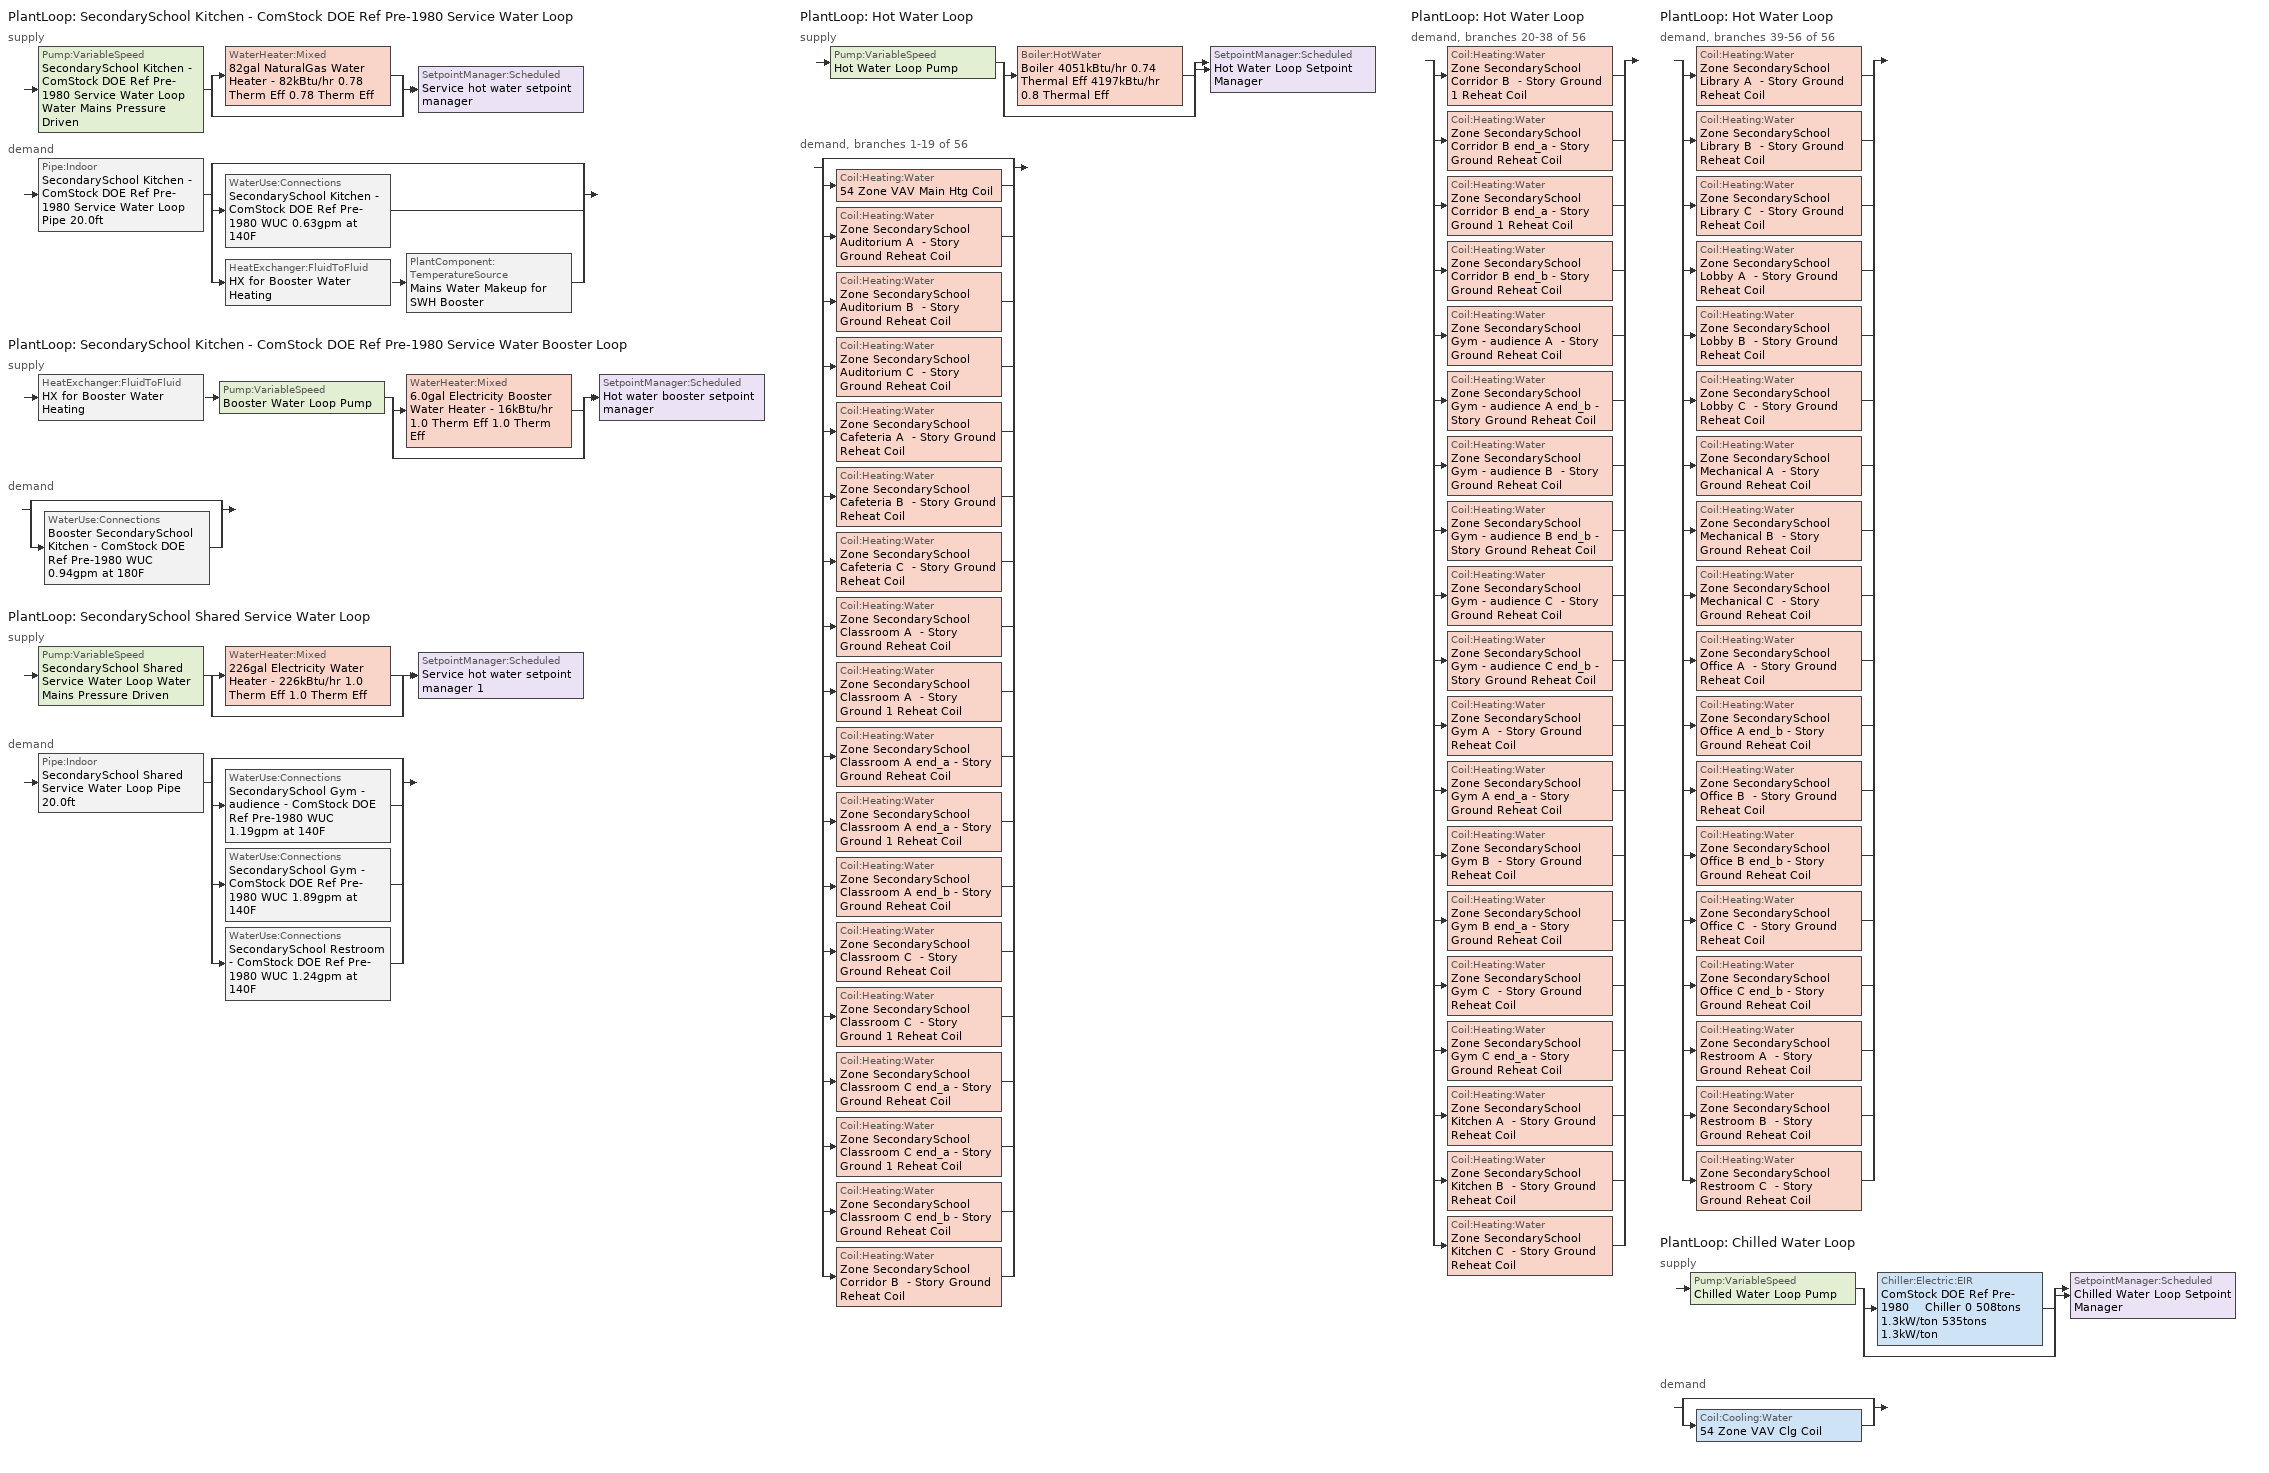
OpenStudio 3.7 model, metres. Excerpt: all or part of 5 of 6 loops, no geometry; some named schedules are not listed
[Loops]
PlantLoop 'SecondarySchool Kitchen - ComStock DOE Ref Pre-1980 Service Water Loop'
 supply: Pump:VariableSpeed 'SecondarySchool Kitchen - ComStock DOE Ref Pre-1980 Service Water Loop Water Mains Pressure Driven' > split
  | WaterHeater:Mixed '82gal NaturalGas Water Heater - 82kBtu/hr 0.78 Therm Eff 0.78 Therm Eff'
  | bypass
  join > SetpointManager:Scheduled 'Service hot water setpoint manager'
 demand: Pipe:Indoor 'SecondarySchool Kitchen - ComStock DOE Ref Pre-1980 Service Water Loop Pipe 20.0ft' > split
  | bypass
  | WaterUse:Connections 'SecondarySchool Kitchen - ComStock DOE Ref Pre-1980 WUC 0.63gpm at 140F'
  | HeatExchanger:FluidToFluid 'HX for Booster Water Heating' > PlantComponent:TemperatureSource 'Mains Water Makeup for SWH Booster'
PlantLoop 'SecondarySchool Kitchen - ComStock DOE Ref Pre-1980 Service Water Booster Loop'
 supply: HeatExchanger:FluidToFluid 'HX for Booster Water Heating' > Pump:VariableSpeed 'Booster Water Loop Pump' > split
  | WaterHeater:Mixed '6.0gal Electricity Booster Water Heater - 16kBtu/hr 1.0 Therm Eff 1.0 Therm Eff'
  | bypass
  join > SetpointManager:Scheduled 'Hot water booster setpoint manager'
 demand: split
  | bypass
  | WaterUse:Connections 'Booster SecondarySchool Kitchen - ComStock DOE Ref Pre-1980 WUC 0.94gpm at 180F'
PlantLoop 'SecondarySchool Shared Service Water Loop'
 supply: Pump:VariableSpeed 'SecondarySchool Shared Service Water Loop Water Mains Pressure Driven' > split
  | WaterHeater:Mixed '226gal Electricity Water Heater - 226kBtu/hr 1.0 Therm Eff 1.0 Therm Eff'
  | bypass
  join > SetpointManager:Scheduled 'Service hot water setpoint manager 1'
 demand: Pipe:Indoor 'SecondarySchool Shared Service Water Loop Pipe 20.0ft' > split
  | bypass
  | WaterUse:Connections 'SecondarySchool Gym - audience - ComStock DOE Ref Pre-1980 WUC 1.19gpm at 140F'
  | WaterUse:Connections 'SecondarySchool Gym - ComStock DOE Ref Pre-1980 WUC 1.89gpm at 140F'
  | WaterUse:Connections 'SecondarySchool Restroom - ComStock DOE Ref Pre-1980 WUC 1.24gpm at 140F'
PlantLoop 'Hot Water Loop'
 supply: Pump:VariableSpeed 'Hot Water Loop Pump' > split
  | Boiler:HotWater 'Boiler 4051kBtu/hr 0.74 Thermal Eff 4197kBtu/hr 0.8 Thermal Eff'
  | bypass
  join > SetpointManager:Scheduled 'Hot Water Loop Setpoint Manager'
 demand, branches 1-19 of 56: split
  | bypass
  | Coil:Heating:Water '54 Zone VAV Main Htg Coil'
  | Coil:Heating:Water 'Zone SecondarySchool Auditorium A  - Story Ground Reheat Coil'
  | Coil:Heating:Water 'Zone SecondarySchool Auditorium B  - Story Ground Reheat Coil'
  | Coil:Heating:Water 'Zone SecondarySchool Auditorium C  - Story Ground Reheat Coil'
  | Coil:Heating:Water 'Zone SecondarySchool Cafeteria A  - Story Ground Reheat Coil'
  | Coil:Heating:Water 'Zone SecondarySchool Cafeteria B  - Story Ground Reheat Coil'
  | Coil:Heating:Water 'Zone SecondarySchool Cafeteria C  - Story Ground Reheat Coil'
  | Coil:Heating:Water 'Zone SecondarySchool Classroom A  - Story Ground Reheat Coil'
  | Coil:Heating:Water 'Zone SecondarySchool Classroom A  - Story Ground 1 Reheat Coil'
  | Coil:Heating:Water 'Zone SecondarySchool Classroom A end_a - Story Ground Reheat Coil'
  | Coil:Heating:Water 'Zone SecondarySchool Classroom A end_a - Story Ground 1 Reheat Coil'
  | Coil:Heating:Water 'Zone SecondarySchool Classroom A end_b - Story Ground Reheat Coil'
  | Coil:Heating:Water 'Zone SecondarySchool Classroom C  - Story Ground Reheat Coil'
  | Coil:Heating:Water 'Zone SecondarySchool Classroom C  - Story Ground 1 Reheat Coil'
  | Coil:Heating:Water 'Zone SecondarySchool Classroom C end_a - Story Ground Reheat Coil'
  | Coil:Heating:Water 'Zone SecondarySchool Classroom C end_a - Story Ground 1 Reheat Coil'
  | Coil:Heating:Water 'Zone SecondarySchool Classroom C end_b - Story Ground Reheat Coil'
  | Coil:Heating:Water 'Zone SecondarySchool Corridor B  - Story Ground Reheat Coil'
PlantLoop 'Hot Water Loop'
 demand, branches 20-38 of 56: split
  | Coil:Heating:Water 'Zone SecondarySchool Corridor B  - Story Ground 1 Reheat Coil'
  | Coil:Heating:Water 'Zone SecondarySchool Corridor B end_a - Story Ground Reheat Coil'
  | Coil:Heating:Water 'Zone SecondarySchool Corridor B end_a - Story Ground 1 Reheat Coil'
  | Coil:Heating:Water 'Zone SecondarySchool Corridor B end_b - Story Ground Reheat Coil'
  | Coil:Heating:Water 'Zone SecondarySchool Gym - audience A  - Story Ground Reheat Coil'
  | Coil:Heating:Water 'Zone SecondarySchool Gym - audience A end_b - Story Ground Reheat Coil'
  | Coil:Heating:Water 'Zone SecondarySchool Gym - audience B  - Story Ground Reheat Coil'
  | Coil:Heating:Water 'Zone SecondarySchool Gym - audience B end_b - Story Ground Reheat Coil'
  | Coil:Heating:Water 'Zone SecondarySchool Gym - audience C  - Story Ground Reheat Coil'
  | Coil:Heating:Water 'Zone SecondarySchool Gym - audience C end_b - Story Ground Reheat Coil'
  | Coil:Heating:Water 'Zone SecondarySchool Gym A  - Story Ground Reheat Coil'
  | Coil:Heating:Water 'Zone SecondarySchool Gym A end_a - Story Ground Reheat Coil'
  | Coil:Heating:Water 'Zone SecondarySchool Gym B  - Story Ground Reheat Coil'
  | Coil:Heating:Water 'Zone SecondarySchool Gym B end_a - Story Ground Reheat Coil'
  | Coil:Heating:Water 'Zone SecondarySchool Gym C  - Story Ground Reheat Coil'
  | Coil:Heating:Water 'Zone SecondarySchool Gym C end_a - Story Ground Reheat Coil'
  | Coil:Heating:Water 'Zone SecondarySchool Kitchen A  - Story Ground Reheat Coil'
  | Coil:Heating:Water 'Zone SecondarySchool Kitchen B  - Story Ground Reheat Coil'
  | Coil:Heating:Water 'Zone SecondarySchool Kitchen C  - Story Ground Reheat Coil'
PlantLoop 'Hot Water Loop'
 demand, branches 39-56 of 56: split
  | Coil:Heating:Water 'Zone SecondarySchool Library A  - Story Ground Reheat Coil'
  | Coil:Heating:Water 'Zone SecondarySchool Library B  - Story Ground Reheat Coil'
  | Coil:Heating:Water 'Zone SecondarySchool Library C  - Story Ground Reheat Coil'
  | Coil:Heating:Water 'Zone SecondarySchool Lobby A  - Story Ground Reheat Coil'
  | Coil:Heating:Water 'Zone SecondarySchool Lobby B  - Story Ground Reheat Coil'
  | Coil:Heating:Water 'Zone SecondarySchool Lobby C  - Story Ground Reheat Coil'
  | Coil:Heating:Water 'Zone SecondarySchool Mechanical A  - Story Ground Reheat Coil'
  | Coil:Heating:Water 'Zone SecondarySchool Mechanical B  - Story Ground Reheat Coil'
  | Coil:Heating:Water 'Zone SecondarySchool Mechanical C  - Story Ground Reheat Coil'
  | Coil:Heating:Water 'Zone SecondarySchool Office A  - Story Ground Reheat Coil'
  | Coil:Heating:Water 'Zone SecondarySchool Office A end_b - Story Ground Reheat Coil'
  | Coil:Heating:Water 'Zone SecondarySchool Office B  - Story Ground Reheat Coil'
  | Coil:Heating:Water 'Zone SecondarySchool Office B end_b - Story Ground Reheat Coil'
  | Coil:Heating:Water 'Zone SecondarySchool Office C  - Story Ground Reheat Coil'
  | Coil:Heating:Water 'Zone SecondarySchool Office C end_b - Story Ground Reheat Coil'
  | Coil:Heating:Water 'Zone SecondarySchool Restroom A  - Story Ground Reheat Coil'
  | Coil:Heating:Water 'Zone SecondarySchool Restroom B  - Story Ground Reheat Coil'
  | Coil:Heating:Water 'Zone SecondarySchool Restroom C  - Story Ground Reheat Coil'
PlantLoop 'Chilled Water Loop'
 supply: Pump:VariableSpeed 'Chilled Water Loop Pump' > split
  | Chiller:Electric:EIR 'ComStock DOE Ref Pre-1980    Chiller 0 508tons 1.3kW/ton 535tons 1.3kW/ton'
  | bypass
  join > SetpointManager:Scheduled 'Chilled Water Loop Setpoint Manager'
 demand: split
  | bypass
  | Coil:Cooling:Water '54 Zone VAV Clg Coil'
[Construction]
Uninsulated copper pipe 0.75in type L: Copper pipe 0.75in type L
Uninsulated copper pipe 0.75in type L 1: Copper pipe 0.75in type L 1
[Material] Roughness=Smooth; Thickness {m}=0.001143; Conductivity {W/m-K}=386; Density {kg/m3}=8906.27; Specific Heat {J/kg-K}=385.1856; Thermal Absorptance=0.9; Solar Absorptance=0.7; Visible Absorptance=0.7
Copper pipe 0.75in type L; Copper pipe 0.75in type L 1
[WaterUse:Connections] Drain Water Heat Exchanger Type=None; Drain Water Heat Exchanger Destination=Plant
Name | Water Use Equipment Name 1
SecondarySchool Gym - audience - ComStock DOE Ref Pre-1980 WUC 1.19gpm at 140F | SecondarySchool Gym - audience - ComStock DOE Ref Pre-1980 Service Water Use 1.19gpm at 140F
SecondarySchool Gym - ComStock DOE Ref Pre-1980 WUC 1.89gpm at 140F | SecondarySchool Gym - ComStock DOE Ref Pre-1980 Service Water Use 1.89gpm at 140F
Booster SecondarySchool Kitchen - ComStock DOE Ref Pre-1980 WUC 0.94gpm at 180F | Booster SecondarySchool Kitchen - ComStock DOE Ref Pre-1980 Service Water Use 0.94gpm at 180F
SecondarySchool Kitchen - ComStock DOE Ref Pre-1980 WUC 0.63gpm at 140F | SecondarySchool Kitchen - ComStock DOE Ref Pre-1980 Service Water Use 0.63gpm at 140F
SecondarySchool Restroom - ComStock DOE Ref Pre-1980 WUC 1.24gpm at 140F | SecondarySchool Restroom - ComStock DOE Ref Pre-1980 Service Water Use 1.24gpm at 140F
[WaterUse:Equipment:Definition] Sensible Fraction Schedule=Fraction Sensible - 0.2; Latent Fraction Schedule=Fraction Latent - 0.05
Name | Peak Flow Rate {m3/s} | Target Temperature Schedule
SecondarySchool Gym - audience - ComStock DOE Ref Pre-1980 Service Water Use Def 1.19gpm | 7.53451e-05 | Mixed Water At Faucet Temp - 140F
SecondarySchool Gym - ComStock DOE Ref Pre-1980 Service Water Use Def 1.89gpm | 0.000119346 | Mixed Water At Faucet Temp - 140F
Booster SecondarySchool Kitchen - ComStock DOE Ref Pre-1980 Service Water Use Def 0.94gpm | 5.9549e-05 | Mixed Water At Faucet Temp - 180F
SecondarySchool Kitchen - ComStock DOE Ref Pre-1980 Service Water Use Def 0.63gpm | 3.96993e-05 | Mixed Water At Faucet Temp - 140F
SecondarySchool Restroom - ComStock DOE Ref Pre-1980 Service Water Use Def 1.24gpm | 7.79611e-05 | Mixed Water At Faucet Temp - 140F
[WaterUse:Equipment] Flow Rate Fraction Schedule=SchoolSecondary BLDG_SWH_SCH
Name | Water Use Equipment Definition
SecondarySchool Gym - audience - ComStock DOE Ref Pre-1980 Service Water Use 1.19gpm at 140F | SecondarySchool Gym - audience - ComStock DOE Ref Pre-1980 Service Water Use Def 1.19gpm
SecondarySchool Gym - ComStock DOE Ref Pre-1980 Service Water Use 1.89gpm at 140F | SecondarySchool Gym - ComStock DOE Ref Pre-1980 Service Water Use Def 1.89gpm
Booster SecondarySchool Kitchen - ComStock DOE Ref Pre-1980 Service Water Use 0.94gpm at 180F | Booster SecondarySchool Kitchen - ComStock DOE Ref Pre-1980 Service Water Use Def 0.94gpm
SecondarySchool Kitchen - ComStock DOE Ref Pre-1980 Service Water Use 0.63gpm at 140F | SecondarySchool Kitchen - ComStock DOE Ref Pre-1980 Service Water Use Def 0.63gpm
SecondarySchool Restroom - ComStock DOE Ref Pre-1980 Service Water Use 1.24gpm at 140F | SecondarySchool Restroom - ComStock DOE Ref Pre-1980 Service Water Use Def 1.24gpm
[PlantLoop] Glycol Concentration=0; Load Distribution Scheme=Optimal
Name | Maximum Loop Temperature {C} | Minimum Loop Temperature {C} | Maximum Loop Flow Rate {m3/s} | Plant Loop Volume {m3} | Fluid Type
SecondarySchool Kitchen - ComStock DOE Ref Pre-1980 Service Water Loop | 60 | 10 | 0.000535941 | 0.0643129
SecondarySchool Kitchen - ComStock DOE Ref Pre-1980 Service Water Booster Loop |  |  | 5.9549e-05 | 0.00714588
SecondarySchool Shared Service Water Loop | 60 | 10 | 0.000272652 | 0.0327182
Hot Water Loop |  | 10 | 0.0296655 | 3.55986 | Water
Chilled Water Loop | 40 | 1 | 0.0784317 | 9.41181
[Sizing:Plant] Sizing Option=NonCoincident; Zone Timesteps in Averaging Window=1; Coincident Sizing Factor Mode=None
Name | Loop Type | Design Loop Exit Temperature {C} | Loop Design Temperature Difference {deltaC}
SecondarySchool Kitchen - ComStock DOE Ref Pre-1980 Service Water Loop; SecondarySchool Shared Service Water Loop | Heating | 60 | 5
SecondarySchool Kitchen - ComStock DOE Ref Pre-1980 Service Water Booster Loop | Heating | 82.2222 | 5
Hot Water Loop | Heating | 82.2222 | 11.1111
Chilled Water Loop | Cooling | 6.66667 | 5.61111
[SetpointManager:Scheduled] Control Variable=Temperature
Name | Schedule | Setpoint Node or NodeList
Service hot water setpoint manager | Service Water Loop Temp - 140F | SecondarySchool Kitchen - ComStock DOE Ref Pre-1980 Service Water Loop Supply Outlet Node
Hot water booster setpoint manager | Service Water Booster Temp - 180.00000000000006F | SecondarySchool Kitchen - ComStock DOE Ref Pre-1980 Service Water Booster Loop Supply Outlet Node
Service hot water setpoint manager 1 | Service Water Loop Temp - 140F | SecondarySchool Shared Service Water Loop Supply Outlet Node
Hot Water Loop Setpoint Manager | Hot Water Loop Temp - 180F | Hot Water Loop Supply Outlet Node
Chilled Water Loop Setpoint Manager | Chilled Water Loop Temp - 44F | Chilled Water Loop Supply Outlet Node
[Pump:VariableSpeed] Coefficient 1 of the Part Load Performance Curve=0; Pump Control Type=Intermittent; Skin Loss Radiative Fraction=0.5; Design Power Sizing Method=PowerPerFlowPerPressure; Design Electric Power per Unit Flow Rate {W/(m3/s)}=348701.1; Design Shaft Power per Unit Flow Rate per Unit Head {W-s/m3-Pa}=1.28205; Design Minimum Flow Rate Fraction=0
Name | Rated Flow Rate {m3/s} | Rated Pump Head {Pa} | Rated Power Consumption {W} | Motor Efficiency | Coefficient 2 of the Part Load Performance Curve | Coefficient 3 of the Part Load Performance Curve | Coefficient 4 of the Part Load Performance Curve | Minimum Flow Rate {m3/s} | Fraction of Motor Inefficiencies to Fluid Stream
SecondarySchool Kitchen - ComStock DOE Ref Pre-1980 Service Water Loop Water Mains Pressure Driven | 0.000535941 | 0.001 | 8.32853e-07 | 0.825 | 3.2485 | -4.7443 | 2.5294
Booster Water Loop Pump | 5.9549e-05 | 0 | 0 | 1 | 3.2485 | -4.7443 | 2.5294 | 0
SecondarySchool Shared Service Water Loop Water Mains Pressure Driven | 0.000272652 | 0.001 | 4.23701e-07 | 0.825 | 3.2485 | -4.7443 | 2.5294
Hot Water Loop Pump | 0.0296655 | 179344 | 7621.16 | 0.895 | 0.5726 | -0.301 | 0.7347
Chilled Water Loop Pump | 0.0784317 | 179344 | 19517 | 0.924 | 0.5726 | -0.301 | 0.7347 |  | 0
[WaterHeater:Mixed] Deadband Temperature Difference {deltaC}=2; Heater Control Type=Cycle; Off Cycle Parasitic Fuel Consumption Rate {W}=0; Off Cycle Parasitic Heat Fraction to Tank=0; On Cycle Parasitic Fuel Consumption Rate {W}=0; On Cycle Parasitic Heat Fraction to Tank=0; Ambient Temperature Indicator=Schedule; Use Side Effectiveness=1; Source Side Effectiveness=1; Use Side Design Flow Rate {m3/s}=autosize; Source Side Design Flow Rate {m3/s}=autosize; Indirect Water Heating Recovery Time {hr}=1.5; Source Side Flow Control Mode=IndirectHeatPrimarySetpoint
Name | Tank Volume {m3} | Setpoint Temperature Schedule | Maximum Temperature Limit {C} | Heater Maximum Capacity {W} | Heater Fuel Type | Heater Thermal Efficiency | Off Cycle Parasitic Fuel Type | On Cycle Parasitic Fuel Type | Ambient Temperature Schedule | Off Cycle Loss Coefficient to Ambient Temperature {W/K} | On Cycle Loss Coefficient to Ambient Temperature {W/K}
82gal NaturalGas Water Heater - 82kBtu/hr 0.78 Therm Eff 0.78 Therm Eff | 0.311382 | Service Water Loop Temp - 140F | 60 | 24107.5 | NaturalGas | 0.78 | NaturalGas | NaturalGas | Water Heater Ambient Temp Schedule - 70.0f | 5.99799 | 5.99799
6.0gal Electricity Booster Water Heater - 16kBtu/hr 1.0 Therm Eff 1.0 Therm Eff | 0.0227125 | Service Water Booster Temp - 180.00000000000006F | 82.2222 | 4628.65 | Electricity | 1 | Electricity | Electricity | Water Heater Ambient Temp Schedule - 70.0 | 2.26162 | 2.26162
226gal Electricity Water Heater - 226kBtu/hr 1.0 Therm Eff 1.0 Therm Eff | 0.855418 | Service Water Loop Temp - 140F | 60 | 66227.5 | Electricity | 1 | Electricity | Electricity | Water Heater Ambient Temp Schedule - 70.0f | 4.11577 | 4.11577
[WaterHeater:Sizing] Design Mode=PeakDraw; Time Storage Can Meet Peak Draw {hr}=0.538503; Time for Tank Recovery {hr}=0; Nominal Tank Volume for Autosizing Plant Connections {m3}=1
82gal NaturalGas Water Heater - 82kBtu/hr 0.78 Therm Eff 0.78 Therm Eff; 6.0gal Electricity Booster Water Heater - 16kBtu/hr 1.0 Therm Eff 1.0 Therm Eff; 226gal Electricity Water Heater - 226kBtu/hr 1.0 Therm Eff 1.0 Therm Eff
[Pipe:Indoor] Environment Type=Schedule; Pipe Inside Diameter {m}=0.019939; Pipe Length {m}=6.096
Name | Construction | Ambient Temperature Schedule | Ambient Air Velocity Schedule
SecondarySchool Kitchen - ComStock DOE Ref Pre-1980 Service Water Loop Pipe 20.0ft | Uninsulated copper pipe 0.75in type L | SecondarySchool Kitchen - ComStock DOE Ref Pre-1980 Service Water Loop Piping Air Temp - 70F | SecondarySchool Kitchen - ComStock DOE Ref Pre-1980 Service Water Loop Piping Air Velocity - 0.67mph
SecondarySchool Shared Service Water Loop Pipe 20.0ft | Uninsulated copper pipe 0.75in type L 1 | SecondarySchool Shared Service Water Loop Piping Air Temp - 70F | SecondarySchool Shared Service Water Loop Piping Air Velocity - 0.67mph
[HeatExchanger:FluidToFluid]
HX for Booster Water Heating: Loop Demand Side Design Flow Rate {m3/s}=5.9549e-05; Loop Supply Side Design Flow Rate {m3/s}=5.9549e-05; Heat Exchange Model Type=Ideal; Heat Exchanger U-Factor Times Area Value {W/K}=72.5682; Control Type=UncontrolledOn; Minimum Temperature Difference to Activate Heat Exchanger {deltaC}=0.01; Heat Transfer Metering End Use Type=LoopToLoop; Component Override Cooling Control Temperature Mode=Loop; Sizing Factor=1; Operation Minimum Temperature Limit {C}=0; Operation Maximum Temperature Limit {C}=100
[PlantComponent:TemperatureSource]
Mains Water Makeup for SWH Booster: Design Volume Flow Rate {m3/s}=0.000535941; Temperature Specification Type=Scheduled; Source Temperature {C}=8; Source Temperature Schedule=Mains Water Temperature
[EnergyManagementSystem:Sensor] Output Variable or Output Meter Index Key=Environment
Name | Output Variable or Output Meter
Mains_Water_Temp_Sen | Site Mains Water Temperature
OAT | Site Outdoor Air Drybulb Temperature
[EnergyManagementSystem:Actuator] Actuated Component Control Type=Schedule Value
Name | Actuated Component | Actuated Component Type
Mains_Water_Temp_Act | Mains Water Temperature | Schedule:Constant
SYS54ZoneVAVHtgSch0 | SecondarySchool HtgSetp | Schedule:Year
SYS54ZoneVAVClgSch0 | SecondarySchool ClgSetp | Schedule:Year
[EnergyManagementSystem:Program]
Mains_Water_Prg: SET Mains_Water_Temp_Act = Mains_Water_Temp_Sen
SYS54ZoneVAVOptimumStartProg0: IF DaylightSavings==0 && DayOfWeek>1 && Hour==5 && OAT<23.9 && OAT>1.7; SET SYS54ZoneVAVClgSch0 = 29.4; SET SYS54ZoneVAVHtgSch0 = 15.6; ELSEIF DaylightSavings==0 && DayOfWeek==1 && Hour==7 && OAT<23.9 && OAT>1.7; SET SYS54ZoneVAVClgSch0 = 29.4; SET SYS54ZoneVAVHtgSch0 = 15.6; ELSEIF DaylightSavings==1 && DayOfWeek>1 && Hour==4 && OAT<23.9 && OAT>1.7; SET SYS54ZoneVAVClgSch0 = 29.4; SET SYS54ZoneVAVHtgSch0 = 15.6; ELSEIF DaylightSavings==1 && DayOfWeek==1 && Hour==6 && OAT<23.9 && OAT>1.7; SET SYS54ZoneVAVClgSch0 = 29.4; SET SYS54ZoneVAVHtgSch0 = 15.6; ELSE; SET SYS54ZoneVAVClgSch0 = NULL; SET SYS54ZoneVAVHtgSch0 = NULL; ENDIF
[EnergyManagementSystem:ProgramCallingManager]
Mains_Water_Prg_Mgr: BeginTimestepBeforePredictor; Mains_Water_Prg
SYS54ZoneVAVOptimumStartCallingManager0: BeginTimestepBeforePredictor; SYS54ZoneVAVOptimumStartProg0
[Refrigeration:System] Minimum Condensing Temperature {C}=21; Refrigeration System Working Fluid Type=R404a; Suction Temperature Control Type=ConstantSuctionTemperature
Name | Refrigeration Condenser
Medium Temperature | Refrigeration Condenser Air Cooled 1
Low Temperature | Refrigeration Condenser Air Cooled 2
[Refrigeration:Compressor] Rated Return Gas Temperature {C}=18.3; Rated Subcooling {deltaC}=0
Name | Refrigeration Compressor Power Curve | Refrigeration Compressor Capacity Curve
Refrigeration Compressor 1; Refrigeration Compressor 2 | MT_compressor_power_smallandold | MT_compressor_capacity_smallandold
Refrigeration Compressor 3 | LT_compressor_power_smallandold | LT_compressor_capacity_smallandold
[Refrigeration:Condenser:AirCooled] Rated Subcooling Temperature Difference {deltaC}=0; Condenser Fan Speed Control Type=VariableSpeed; Minimum Fan Air Flow Ratio=0
Name | Rated Effective Total Heat Rejection Rate Curve | Rated Fan Power {W}
Refrigeration Condenser Air Cooled 1 | Condenser Heat Rejection Function of Temperature | 219.803
Refrigeration Condenser Air Cooled 2 | Condenser Heat Rejection Function of Temperature 1 | 210.597
[Boiler:HotWater]
Boiler 4051kBtu/hr 0.74 Thermal Eff 4197kBtu/hr 0.8 Thermal Eff: Fuel Type=NaturalGas; Nominal Capacity {W}=1.35627e+06; Nominal Thermal Efficiency=0.8; Efficiency Curve Temperature Evaluation Variable=LeavingBoiler; Normalized Boiler Efficiency Curve=Boiler with No Minimum Turndown; Design Water Flow Rate {m3/s}=0.0296655; Minimum Part Load Ratio=0; Maximum Part Load Ratio=1.2; Optimum Part Load Ratio=1; Water Outlet Upper Temperature Limit {C}=95; Boiler Flow Mode=LeavingSetpointModulated; On Cycle Parasitic Electric Load {W}=0; Off Cycle Parasitic Fuel Load {W}=0; Sizing Factor=1
[Chiller:Electric:EIR]
ComStock DOE Ref Pre-1980    Chiller 0 508tons 1.3kW/ton 535tons 1.3kW/ton: Reference Capacity {W}=1.84727e+06; Reference COP {W/W}=2.72636; Reference Leaving Chilled Water Temperature {C}=6.66667; Reference Entering Condenser Fluid Temperature {C}=35; Reference Chilled Water Flow Rate {m3/s}=0.0784317; Cooling Capacity Function of Temperature Curve=AirCooled_Chiller_2010_PathA_CAPFT; Electric Input to Cooling Output Ratio Function of Temperature Curve=AirCooled_Chiller_2010_PathA_EIRFT; Electric Input to Cooling Output Ratio Function of Part Load Ratio Curve=AirCooled_Chiller_AllCapacities_2004_2010_EIRFPLR; Minimum Part Load Ratio=0.15; Maximum Part Load Ratio=1; Optimum Part Load Ratio=1; Minimum Unloading Ratio=0.25; Condenser Type=AirCooled; Leaving Chilled Water Lower Temperature Limit {C}=2.22222; Chiller Flow Mode=ConstantFlow; Design Heat Recovery Water Flow Rate {m3/s}=Autosize; Sizing Factor=1; Basin Heater Capacity {W/K}=0; Basin Heater Setpoint Temperature {C}=10; Condenser Heat Recovery Relative Capacity Fraction=1
[Coil:Heating:Water] Availability Schedule=Always On Discrete; Rated Inlet Water Temperature {C}=82.2222; Rated Outlet Water Temperature {C}=71.1111
Name | U-Factor Times Area Value {W/K} | Maximum Water Flow Rate {m3/s} | Rated Capacity {W} | Rated Inlet Air Temperature {C} | Rated Outlet Air Temperature {C}
54 Zone VAV Main Htg Coil | 6476.52 | 0.00979655 | 447886 | 7.22222 | 12.7778
Zone SecondarySchool Auditorium A  - Story Ground Reheat Coil | 205.466 | 0.000216453 | 9895.96 | 12.7778 | 40
Zone SecondarySchool Auditorium B  - Story Ground Reheat Coil | 529.542 | 0.000608259 | 27808.9 | 12.7778 | 40
Zone SecondarySchool Auditorium C  - Story Ground Reheat Coil | 214.117 | 0.000237706 | 10867.6 | 12.7778 | 40
Zone SecondarySchool Cafeteria A  - Story Ground Reheat Coil | 96.3836 | 0.000101538 | 4642.2 | 12.7778 | 40
Zone SecondarySchool Cafeteria B  - Story Ground Reheat Coil | 304.918 | 0.000351046 | 16049.4 | 12.7778 | 40
Zone SecondarySchool Cafeteria C  - Story Ground Reheat Coil | 98.2626 | 0.000106747 | 4880.34 | 12.7778 | 40
Zone SecondarySchool Classroom A  - Story Ground Reheat Coil; Zone SecondarySchool Classroom C  - Story Ground Reheat Coil | 1931.19 | 0.00203451 | 93015.4 | 12.7778 | 40
Zone SecondarySchool Classroom A  - Story Ground 1 Reheat Coil | 850.129 | 0.000895612 | 40946.3 | 12.7778 | 40
Zone SecondarySchool Classroom A end_a - Story Ground Reheat Coil | 177.123 | 0.000188291 | 8608.45 | 12.7778 | 40
Zone SecondarySchool Classroom A end_a - Story Ground 1 Reheat Coil | 176.253 | 0.000185678 | 8488.98 | 12.7778 | 40
Zone SecondarySchool Classroom A end_b - Story Ground Reheat Coil; Zone SecondarySchool Classroom C end_b - Story Ground Reheat Coil | 176.328 | 0.000185757 | 8492.6 | 12.7778 | 40
Zone SecondarySchool Classroom C  - Story Ground 1 Reheat Coil | 853.089 | 0.00089873 | 41088.9 | 12.7778 | 40
Zone SecondarySchool Classroom C end_a - Story Ground Reheat Coil | 177.532 | 0.000189889 | 8681.48 | 12.7778 | 40
Zone SecondarySchool Classroom C end_a - Story Ground 1 Reheat Coil | 176.521 | 0.000185961 | 8501.9 | 12.7778 | 40
Zone SecondarySchool Corridor B  - Story Ground Reheat Coil | 1467.13 | 0.00154566 | 70665.8 | 12.7778 | 40
Zone SecondarySchool Corridor B  - Story Ground 1 Reheat Coil | 646.45 | 0.000681055 | 31137 | 12.7778 | 40
Zone SecondarySchool Corridor B end_a - Story Ground Reheat Coil | 179.556 | 0.000192325 | 8792.86 | 12.7778 | 40
Zone SecondarySchool Corridor B end_a - Story Ground 1 Reheat Coil | 178.175 | 0.000187703 | 8581.58 | 12.7778 | 40
Zone SecondarySchool Corridor B end_b - Story Ground Reheat Coil | 178.228 | 0.00018776 | 8584.14 | 12.7778 | 40
Zone SecondarySchool Gym - audience A  - Story Ground Reheat Coil | 190.103 | 0.000200268 | 9156.01 | 12.7778 | 40
Zone SecondarySchool Gym - audience A end_b - Story Ground Reheat Coil | 130.591 | 0.000137573 | 6289.66 | 12.7778 | 40
Zone SecondarySchool Gym - audience B  - Story Ground Reheat Coil | 483.624 | 0.000509505 | 23293.9 | 12.7778 | 40
Zone SecondarySchool Gym - audience B end_b - Story Ground Reheat Coil | 752.275 | 0.000837655 | 38296.6 | 12.7778 | 40
Zone SecondarySchool Gym - audience C  - Story Ground Reheat Coil | 197.513 | 0.000218773 | 10002.1 | 12.7778 | 40
Zone SecondarySchool Gym - audience C end_b - Story Ground Reheat Coil | 133.638 | 0.000146283 | 6687.88 | 12.7778 | 40
Zone SecondarySchool Gym A  - Story Ground Reheat Coil | 338.341 | 0.000356434 | 16295.7 | 12.7778 | 40
Zone SecondarySchool Gym A end_a - Story Ground Reheat Coil | 130.824 | 0.000137819 | 6300.92 | 12.7778 | 40
Zone SecondarySchool Gym B  - Story Ground Reheat Coil | 995.871 | 0.00116618 | 53316.2 | 12.7778 | 40
Zone SecondarySchool Gym B end_a - Story Ground Reheat Coil | 742.223 | 0.000816641 | 37335.8 | 12.7778 | 40
Zone SecondarySchool Gym C  - Story Ground Reheat Coil | 356.511 | 0.000398915 | 18237.9 | 12.7778 | 40
Zone SecondarySchool Gym C end_a - Story Ground Reheat Coil | 132.442 | 0.000142836 | 6530.3 | 12.7778 | 40
Zone SecondarySchool Kitchen A  - Story Ground Reheat Coil | 33.7438 | 3.55483e-05 | 1625.23 | 12.7778 | 40
Zone SecondarySchool Kitchen B  - Story Ground Reheat Coil | 219.384 | 0.000231148 | 10567.8 | 12.7778 | 40
Zone SecondarySchool Kitchen C  - Story Ground Reheat Coil | 34.667 | 3.80193e-05 | 1738.2 | 12.7778 | 40
Zone SecondarySchool Library A  - Story Ground Reheat Coil | 129.369 | 0.000136287 | 6230.89 | 12.7778 | 40
Zone SecondarySchool Library B  - Story Ground Reheat Coil | 367.553 | 0.000387228 | 17703.6 | 12.7778 | 40
Zone SecondarySchool Library C  - Story Ground Reheat Coil | 132.682 | 0.000145237 | 6640.08 | 12.7778 | 40
Zone SecondarySchool Lobby A  - Story Ground Reheat Coil | 64.7637 | 6.82272e-05 | 3119.27 | 12.7778 | 40
Zone SecondarySchool Lobby B  - Story Ground Reheat Coil | 182.856 | 0.000192645 | 8807.5 | 12.7778 | 40
Zone SecondarySchool Lobby C  - Story Ground Reheat Coil | 65.6619 | 7.07151e-05 | 3233.01 | 12.7778 | 40
Zone SecondarySchool Mechanical A  - Story Ground Reheat Coil | 105.458 | 0.000111098 | 5079.25 | 12.7778 | 40
Zone SecondarySchool Mechanical B  - Story Ground Reheat Coil | 298.787 | 0.000314781 | 14391.4 | 12.7778 | 40
Zone SecondarySchool Mechanical C  - Story Ground Reheat Coil | 106.982 | 0.000115344 | 5273.39 | 12.7778 | 40
Zone SecondarySchool Office A  - Story Ground Reheat Coil | 119.113 | 0.000125483 | 5736.94 | 12.7778 | 40
Zone SecondarySchool Office A end_b - Story Ground Reheat Coil | 75.9449 | 8.00055e-05 | 3657.75 | 12.7778 | 40
Zone SecondarySchool Office B  - Story Ground Reheat Coil | 350.451 | 0.000369209 | 16879.8 | 12.7778 | 40
Zone SecondarySchool Office B end_b - Story Ground Reheat Coil | 382.568 | 0.000415543 | 18998.1 | 12.7778 | 40
Zone SecondarySchool Office C  - Story Ground Reheat Coil | 120.98 | 0.000130729 | 5976.79 | 12.7778 | 40
Zone SecondarySchool Office C end_b - Story Ground Reheat Coil | 76.6552 | 8.22266e-05 | 3759.3 | 12.7778 | 40
Zone SecondarySchool Restroom A  - Story Ground Reheat Coil | 65.1157 | 6.8598e-05 | 3136.22 | 12.7778 | 40
Zone SecondarySchool Restroom B  - Story Ground Reheat Coil | 189.524 | 0.000209734 | 9588.77 | 12.7778 | 40
Zone SecondarySchool Restroom C  - Story Ground Reheat Coil | 66.0993 | 7.13419e-05 | 3261.67 | 12.7778 | 40
[Controller:WaterCoil] Minimum Actuated Flow {m3/s}=0
Name | Water Coil | Action | Controller Convergence Tolerance {deltaC} | Maximum Actuated Flow {m3/s}
54 Zone VAV Main Htg Coil Controller | 54 Zone VAV Main Htg Coil | Normal | 0.0001 | 0.00979655
54 Zone VAV Clg Coil Controller | 54 Zone VAV Clg Coil | Reverse | 6.0714e-06 | 0.0784317
Zone SecondarySchool Auditorium A  - Story Ground Reheat Coil Controller | Zone SecondarySchool Auditorium A  - Story Ground Reheat Coil | Normal | 0.0001
Zone SecondarySchool Auditorium B  - Story Ground Reheat Coil Controller | Zone SecondarySchool Auditorium B  - Story Ground Reheat Coil | Normal | 0.0001
Zone SecondarySchool Auditorium C  - Story Ground Reheat Coil Controller | Zone SecondarySchool Auditorium C  - Story Ground Reheat Coil | Normal | 0.0001
Zone SecondarySchool Cafeteria A  - Story Ground Reheat Coil Controller | Zone SecondarySchool Cafeteria A  - Story Ground Reheat Coil | Normal | 0.0001
Zone SecondarySchool Cafeteria B  - Story Ground Reheat Coil Controller | Zone SecondarySchool Cafeteria B  - Story Ground Reheat Coil | Normal | 0.0001
Zone SecondarySchool Cafeteria C  - Story Ground Reheat Coil Controller | Zone SecondarySchool Cafeteria C  - Story Ground Reheat Coil | Normal | 0.0001
Zone SecondarySchool Classroom A  - Story Ground Reheat Coil Controller | Zone SecondarySchool Classroom A  - Story Ground Reheat Coil | Normal | 0.0001
Zone SecondarySchool Classroom A  - Story Ground 1 Reheat Coil Controller | Zone SecondarySchool Classroom A  - Story Ground 1 Reheat Coil | Normal | 0.0001
Zone SecondarySchool Classroom A end_a - Story Ground Reheat Coil Controller | Zone SecondarySchool Classroom A end_a - Story Ground Reheat Coil | Normal | 0.0001
Zone SecondarySchool Classroom A end_a - Story Ground 1 Reheat Coil Controller | Zone SecondarySchool Classroom A end_a - Story Ground 1 Reheat Coil | Normal | 0.0001
Zone SecondarySchool Classroom A end_b - Story Ground Reheat Coil Controller | Zone SecondarySchool Classroom A end_b - Story Ground Reheat Coil | Normal | 0.0001
Zone SecondarySchool Classroom C  - Story Ground Reheat Coil Controller | Zone SecondarySchool Classroom C  - Story Ground Reheat Coil | Normal | 0.0001
Zone SecondarySchool Classroom C  - Story Ground 1 Reheat Coil Controller | Zone SecondarySchool Classroom C  - Story Ground 1 Reheat Coil | Normal | 0.0001
Zone SecondarySchool Classroom C end_a - Story Ground Reheat Coil Controller | Zone SecondarySchool Classroom C end_a - Story Ground Reheat Coil | Normal | 0.0001
Zone SecondarySchool Classroom C end_a - Story Ground 1 Reheat Coil Controller | Zone SecondarySchool Classroom C end_a - Story Ground 1 Reheat Coil | Normal | 0.0001
Zone SecondarySchool Classroom C end_b - Story Ground Reheat Coil Controller | Zone SecondarySchool Classroom C end_b - Story Ground Reheat Coil | Normal | 0.0001
Zone SecondarySchool Corridor B  - Story Ground Reheat Coil Controller | Zone SecondarySchool Corridor B  - Story Ground Reheat Coil | Normal | 0.0001
Zone SecondarySchool Corridor B  - Story Ground 1 Reheat Coil Controller | Zone SecondarySchool Corridor B  - Story Ground 1 Reheat Coil | Normal | 0.0001
Zone SecondarySchool Corridor B end_a - Story Ground Reheat Coil Controller | Zone SecondarySchool Corridor B end_a - Story Ground Reheat Coil | Normal | 0.0001
Zone SecondarySchool Corridor B end_a - Story Ground 1 Reheat Coil Controller | Zone SecondarySchool Corridor B end_a - Story Ground 1 Reheat Coil | Normal | 0.0001
Zone SecondarySchool Corridor B end_b - Story Ground Reheat Coil Controller | Zone SecondarySchool Corridor B end_b - Story Ground Reheat Coil | Normal | 0.0001
Zone SecondarySchool Gym - audience A  - Story Ground Reheat Coil Controller | Zone SecondarySchool Gym - audience A  - Story Ground Reheat Coil | Normal | 0.0001
Zone SecondarySchool Gym - audience A end_b - Story Ground Reheat Coil Controller | Zone SecondarySchool Gym - audience A end_b - Story Ground Reheat Coil | Normal | 0.0001
Zone SecondarySchool Gym - audience B  - Story Ground Reheat Coil Controller | Zone SecondarySchool Gym - audience B  - Story Ground Reheat Coil | Normal | 0.0001
Zone SecondarySchool Gym - audience B end_b - Story Ground Reheat Coil Controller | Zone SecondarySchool Gym - audience B end_b - Story Ground Reheat Coil | Normal | 0.0001
Zone SecondarySchool Gym - audience C  - Story Ground Reheat Coil Controller | Zone SecondarySchool Gym - audience C  - Story Ground Reheat Coil | Normal | 0.0001
Zone SecondarySchool Gym - audience C end_b - Story Ground Reheat Coil Controller | Zone SecondarySchool Gym - audience C end_b - Story Ground Reheat Coil | Normal | 0.0001
Zone SecondarySchool Gym A  - Story Ground Reheat Coil Controller | Zone SecondarySchool Gym A  - Story Ground Reheat Coil | Normal | 0.0001
Zone SecondarySchool Gym A end_a - Story Ground Reheat Coil Controller | Zone SecondarySchool Gym A end_a - Story Ground Reheat Coil | Normal | 0.0001
Zone SecondarySchool Gym B  - Story Ground Reheat Coil Controller | Zone SecondarySchool Gym B  - Story Ground Reheat Coil | Normal | 0.0001
Zone SecondarySchool Gym B end_a - Story Ground Reheat Coil Controller | Zone SecondarySchool Gym B end_a - Story Ground Reheat Coil | Normal | 0.0001
Zone SecondarySchool Gym C  - Story Ground Reheat Coil Controller | Zone SecondarySchool Gym C  - Story Ground Reheat Coil | Normal | 0.0001
Zone SecondarySchool Gym C end_a - Story Ground Reheat Coil Controller | Zone SecondarySchool Gym C end_a - Story Ground Reheat Coil | Normal | 0.0001
Zone SecondarySchool Kitchen A  - Story Ground Reheat Coil Controller | Zone SecondarySchool Kitchen A  - Story Ground Reheat Coil | Normal | 0.0001
Zone SecondarySchool Kitchen B  - Story Ground Reheat Coil Controller | Zone SecondarySchool Kitchen B  - Story Ground Reheat Coil | Normal | 0.0001
Zone SecondarySchool Kitchen C  - Story Ground Reheat Coil Controller | Zone SecondarySchool Kitchen C  - Story Ground Reheat Coil | Normal | 0.0001
Zone SecondarySchool Library A  - Story Ground Reheat Coil Controller | Zone SecondarySchool Library A  - Story Ground Reheat Coil | Normal | 0.0001
Zone SecondarySchool Library B  - Story Ground Reheat Coil Controller | Zone SecondarySchool Library B  - Story Ground Reheat Coil | Normal | 0.0001
Zone SecondarySchool Library C  - Story Ground Reheat Coil Controller | Zone SecondarySchool Library C  - Story Ground Reheat Coil | Normal | 0.0001
Zone SecondarySchool Lobby A  - Story Ground Reheat Coil Controller | Zone SecondarySchool Lobby A  - Story Ground Reheat Coil | Normal | 0.0001
Zone SecondarySchool Lobby B  - Story Ground Reheat Coil Controller | Zone SecondarySchool Lobby B  - Story Ground Reheat Coil | Normal | 0.0001
Zone SecondarySchool Lobby C  - Story Ground Reheat Coil Controller | Zone SecondarySchool Lobby C  - Story Ground Reheat Coil | Normal | 0.0001
Zone SecondarySchool Mechanical A  - Story Ground Reheat Coil Controller | Zone SecondarySchool Mechanical A  - Story Ground Reheat Coil | Normal | 0.0001
Zone SecondarySchool Mechanical B  - Story Ground Reheat Coil Controller | Zone SecondarySchool Mechanical B  - Story Ground Reheat Coil | Normal | 0.0001
Zone SecondarySchool Mechanical C  - Story Ground Reheat Coil Controller | Zone SecondarySchool Mechanical C  - Story Ground Reheat Coil | Normal | 0.0001
Zone SecondarySchool Office A  - Story Ground Reheat Coil Controller | Zone SecondarySchool Office A  - Story Ground Reheat Coil | Normal | 0.0001
Zone SecondarySchool Office A end_b - Story Ground Reheat Coil Controller | Zone SecondarySchool Office A end_b - Story Ground Reheat Coil | Normal | 0.0001
Zone SecondarySchool Office B  - Story Ground Reheat Coil Controller | Zone SecondarySchool Office B  - Story Ground Reheat Coil | Normal | 0.0001
Zone SecondarySchool Office B end_b - Story Ground Reheat Coil Controller | Zone SecondarySchool Office B end_b - Story Ground Reheat Coil | Normal | 0.0001
Zone SecondarySchool Office C  - Story Ground Reheat Coil Controller | Zone SecondarySchool Office C  - Story Ground Reheat Coil | Normal | 0.0001
Zone SecondarySchool Office C end_b - Story Ground Reheat Coil Controller | Zone SecondarySchool Office C end_b - Story Ground Reheat Coil | Normal | 0.0001
Zone SecondarySchool Restroom A  - Story Ground Reheat Coil Controller | Zone SecondarySchool Restroom A  - Story Ground Reheat Coil | Normal | 0.0001
Zone SecondarySchool Restroom B  - Story Ground Reheat Coil Controller | Zone SecondarySchool Restroom B  - Story Ground Reheat Coil | Normal | 0.0001
Zone SecondarySchool Restroom C  - Story Ground Reheat Coil Controller | Zone SecondarySchool Restroom C  - Story Ground Reheat Coil | Normal | 0.0001
[Coil:Cooling:Water]
54 Zone VAV Clg Coil: Availability Schedule=Always On Discrete; Design Water Flow Rate {m3/s}=0.0784317; Design Air Flow Rate {m3/s}=78.7498; Design Inlet Water Temperature {C}=6.66667; Design Inlet Air Temperature {C}=29.2309; Design Outlet Air Temperature {C}=10.9347; Design Inlet Air Humidity Ratio {kg-H2O/kg-air}=0.00886917; Design Outlet Air Humidity Ratio {kg-H2O/kg-air}=0.0085; Heat Exchanger Configuration=CrossFlow
[AvailabilityManager:NightCycle]
Availability Manager Night Cycle 1: Applicability Schedule=Always On Discrete; Control Type=CycleOnAny; Thermostat Tolerance {deltaC}=1; Cycling Run Time {s}=1800
[Schedule:Ruleset]
Name | Default Day Schedule | Summer Design Day Schedule | Winter Design Day Schedule
SchoolSecondary BLDG_SWH_SCH | SchoolSecondary BLDG_SWH_SCH Default | SchoolSecondary BLDG_SWH_SCH Summer Design Day | SchoolSecondary BLDG_SWH_SCH Winter Design Day
Fraction Sensible - 0.2 | Fraction Sensible - 0.2 Default
Fraction Latent - 0.05 | Fraction Latent - 0.05 Default
Mixed Water At Faucet Temp - 140F | Mixed Water At Faucet Temp - 140F Default
Mixed Water At Faucet Temp - 180F | Mixed Water At Faucet Temp - 180F Default
Service Water Loop Temp - 140F | Service Water Loop Temp - 140F Default
Water Heater Ambient Temp Schedule - 70.0f | Water Heater Ambient Temp Schedule - 70.0f Default
SecondarySchool Kitchen - ComStock DOE Ref Pre-1980 Service Water Loop Piping Air Temp - 70F | SecondarySchool Kitchen - ComStock DOE Ref Pre-1980 Service Water Loop Piping Air Temp - 70F Default
SecondarySchool Kitchen - ComStock DOE Ref Pre-1980 Service Water Loop Piping Air Velocity - 0.67mph | SecondarySchool Kitchen - ComStock DOE Ref Pre-1980 Service Water Loop Piping Air Velocity - 0.67mph Default
Service Water Booster Temp - 180.00000000000006F | Service Water Booster Temp - 180.00000000000006F Default
Water Heater Ambient Temp Schedule - 70.0 | Water Heater Ambient Temp Schedule - 70.0 Default
SecondarySchool Shared Service Water Loop Piping Air Temp - 70F | SecondarySchool Shared Service Water Loop Piping Air Temp - 70F Default
SecondarySchool Shared Service Water Loop Piping Air Velocity - 0.67mph | SecondarySchool Shared Service Water Loop Piping Air Velocity - 0.67mph Default
SecondarySchool HtgSetp | SecondarySchool HtgSetp Default | Schedule Day 5 | Schedule Day 6
SecondarySchool ClgSetp | SecondarySchool ClgSetp Default | Schedule Day 2 | Schedule Day 3
Hot Water Loop Temp - 180F | Hot Water Loop Temp - 180F Default
Chilled Water Loop Temp - 44F | Chilled Water Loop Temp - 44F Default
[Schedule:Day]
SchoolSecondary BLDG_SWH_SCH Default; SchoolSecondary BLDG_SWH_SCH Sat Day; SchoolSecondary BLDG_SWH_SCH Sun|Sat Day; SchoolSecondary BLDG_SWH_SCH Sun|Sat Day 1: Yes, 12, 15, 0, 24, 0, 0
SchoolSecondary BLDG_SWH_SCH Summer Design Day: 7, 0, 0.05, 8, 0, 0.1, 9, 0, 0.34, 10, 0, 0.6, 11, 0, 0.63, 12, 0, 0.72, 13, 0, 0.79, 14, 0, 0.83, 15, 0, 0.61, 16, 0, 0.65, 18, 0, 0.1, 19, 0, 0.19, 20, 0, 0.25, 22, 0, 0.22, 23, 0, 0.12, 24, 0, 0.09
SchoolSecondary BLDG_SWH_SCH Wkdy Day; SchoolSecondary BLDG_SWH_SCH Wkdy Day 2: Yes, 6, 45, 0, 7, 0, 0.085, 7, 15, 0.17, 7, 30, 0.255, 7, 45, 0.34, 8, 0, 0.435, 8, 15, 0.53, 8, 30, 0.625, 8, 45, 0.72, 9, 0, 0.7375, 9, 15, 0.755, 9, 30, 0.7725, 9, 45, 0.79, 10, 0, 0.8, 10, 15, 0.81, 10, 30, 0.82, 10, 45, 0.83, 11, 0, 0.775, 11, 15, 0.72, 11, 30, 0.665, 11, 45, 0.61, 12, 0, 0.62, 12, 15, 0.63, 12, 30, 0.64, 12, 45, 0.65, 13, 0, 0.535, 13, 15, 0.42, 13, 30, 0.305, 13, 45, 0.19, 14, 0, 0.205, 14, 15, 0.22, 14, 30, 0.235, 14, 45, 0.25, 15, 0, 0.1875, 15, 15, 0.125, 15, 30, 0.0625, 15, 45, 0, 24, 0, 0
SchoolSecondary BLDG_SWH_SCH Wkdy Day 1: Yes, 5, 15, 0, 5, 30, 0.00625, 5, 45, 0.0125, 6, 0, 0.01875, 6, 15, 0.025, 6, 30, 0.03125, 6, 45, 0.0375, 7, 0, 0.04375, 7, 15, 0.05, 7, 30, 0.05625, 7, 45, 0.0625, 8, 0, 0.06875, 8, 15, 0.075, 8, 30, 0.08125, 8, 45, 0.0875, 9, 0, 0.09375, 9, 15, 0.1, 9, 30, 0.1075, 9, 45, 0.115, 10, 0, 0.1225, 10, 15, 0.13, 10, 30, 0.1375, 10, 45, 0.145, 11, 0, 0.1525, 11, 15, 0.16, 11, 30, 0.1675, 11, 45, 0.175, 12, 0, 0.1825, 12, 15, 0.19, 12, 30, 0.1975, 12, 45, 0.205, 13, 0, 0.2125, 13, 15, 0.22, 13, 30, 0.2275, 13, 45, 0.235, 14, 0, 0.2425, 14, 15, 0.25, 14, 30, 0.158333, 14, 45, 0.126667, 15, 0, 0.095, 15, 15, 0.0633333, 15, 30, 0.0316667, 15, 45, 0, 24, 0, 0
SchoolSecondary BLDG_SWH_SCH Winter Design Day: 9, 0, 0.03, 13, 0, 0.05, 24, 0, 0.03
Fraction Sensible - 0.2 Default: 24, 0, 0.2
Fraction Latent - 0.05 Default: 24, 0, 0.05
Mixed Water At Faucet Temp - 140F Default; Service Water Loop Temp - 140F Default: 24, 0, 60
Mixed Water At Faucet Temp - 180F Default; Service Water Booster Temp - 180.00000000000006F Default; Hot Water Loop Temp - 180F Default: 24, 0, 82.2222
Water Heater Ambient Temp Schedule - 70.0f Default; SecondarySchool Kitchen - ComStock DOE Ref Pre-1980 Service Water Loop Piping Air Temp - 70F Default; Water Heater Ambient Temp Schedule - 70.0 Default; SecondarySchool Shared Service Water Loop Piping Air Temp - 70F Default: 24, 0, 21.1111
SecondarySchool Kitchen - ComStock DOE Ref Pre-1980 Service Water Loop Piping Air Velocity - 0.67mph Default; SecondarySchool Shared Service Water Loop Piping Air Velocity - 0.67mph Default: 24, 0, 0.3
SecondarySchool HtgSetp Default: Yes, 6, 0, 14.4444, 21, 0, 20, 24, 0, 14.4444
Chilled Water Loop Temp - 44F Default: 24, 0, 6.66667
Schedule Day 5; Schedule Day 6: 24, 0, 20
[Schedule:Rule] Date Specification Type=DateRange
Name | Schedule Ruleset | Rule Order | Day Schedule | Apply Saturday | Start Month | Start Day | End Month | End Day | Apply Sunday | Apply Monday | Apply Tuesday | Apply Wednesday | Apply Thursday | Apply Friday
Schedule Rule 43 | SchoolSecondary BLDG_SWH_SCH | 5 | SchoolSecondary BLDG_SWH_SCH Sat Day | Yes | 9 | 16 | 12 | 31
Schedule Rule 44 | SchoolSecondary BLDG_SWH_SCH | 4 | SchoolSecondary BLDG_SWH_SCH Sun|Sat Day | Yes | 1 | 1 | 6 | 15 | Yes
Schedule Rule 45 | SchoolSecondary BLDG_SWH_SCH | 3 | SchoolSecondary BLDG_SWH_SCH Sun|Sat Day 1 | Yes | 6 | 16 | 9 | 15 | Yes
Schedule Rule 46 | SchoolSecondary BLDG_SWH_SCH | 2 | SchoolSecondary BLDG_SWH_SCH Wkdy Day |  | 1 | 1 | 6 | 15 |  | Yes | Yes | Yes | Yes | Yes
Schedule Rule 47 | SchoolSecondary BLDG_SWH_SCH | 1 | SchoolSecondary BLDG_SWH_SCH Wkdy Day 1 |  | 6 | 16 | 9 | 15 |  | Yes | Yes | Yes | Yes | Yes
Schedule Rule 48 | SchoolSecondary BLDG_SWH_SCH | 0 | SchoolSecondary BLDG_SWH_SCH Wkdy Day 2 |  | 9 | 16 | 12 | 31 |  | Yes | Yes | Yes | Yes | Yes
Schedule Rule 49 | SecondarySchool HtgSetp | 1 | SecondarySchool HtgSetp Wknd|Wkdy Day | Yes | 7 | 1 | 9 | 1 | Yes | Yes | Yes | Yes | Yes | Yes
Schedule Rule 50 | SecondarySchool HtgSetp | 0 | SecondarySchool HtgSetp Wknd|Wkdy Day 1 | Yes | 9 | 1 | 12 | 31 | Yes | Yes | Yes | Yes | Yes | Yes
[Schedule:Constant]
Name | Value
Always On Discrete | 1
Mains Water Temperature | 10
[Curve:Bicubic] Minimum Value of y=10; Maximum Value of y=48.9
Name | Coefficient1 Constant | Coefficient2 x | Coefficient3 x**2 | Coefficient4 y | Coefficient5 y**2 | Coefficient6 x*y | Coefficient7 x**3 | Coefficient8 y**3 | Coefficient9 x**2*y | Coefficient10 x*y**2 | Minimum Value of x | Maximum Value of x
MT_compressor_power_smallandold | 483.6 | -53.2 | -1.384 | 56.19 | 0.003688 | 1.439 | -0.008268 | -0.00281 | 0.007222 | 0.006025 | -17.8 | 4.4
MT_compressor_capacity_smallandold | 15000 | 541.8 | 7.285 | -118 | -0.3645 | -3.05 | 0.0344 | 0.00225 | -0.03927 | -0.007307 | -17.8 | 4.4
LT_compressor_power_smallandold | 4018 | 95 | 1.507 | 5.705 | 1.247 | -1.381 | 0.01277 | -0.007518 | -0.02424 | 0.02917 | -40 | -17.8
LT_compressor_capacity_smallandold | 23500 | 816.7 | 10.7 | -28.24 | 0.1131 | -0.4553 | 0.05604 | -0.00412 | -0.006728 | 0.006782 | -40 | -17.8
[Curve:Linear] Coefficient1 Constant=0; Coefficient2 x=22000; Minimum Value of x=-50; Maximum Value of x=50
Condenser Heat Rejection Function of Temperature; Condenser Heat Rejection Function of Temperature 1
[Curve:Biquadratic] Minimum Value of x=5; Maximum Value of x=10; Minimum Value of y=12.7; Maximum Value of y=51.67
Name | Coefficient1 Constant | Coefficient2 x | Coefficient3 x**2 | Coefficient4 y | Coefficient5 y**2 | Coefficient6 x*y
AirCooled_Chiller_2010_PathA_CAPFT | 1.04338 | 0.0407073 | 0.0004506 | -0.0041514 | -8.86e-05 | -0.0003467
AirCooled_Chiller_2010_PathA_EIRFT | 0.596191 | -0.0099496 | 0.0007888 | 0.0004506 | 0.0004875 | -0.0007623
[Curve:Quadratic]
AirCooled_Chiller_AllCapacities_2004_2010_EIRFPLR: Coefficient1 Constant=0.141; Coefficient2 x=0.655; Coefficient3 x**2=0.203; Minimum Value of x=0; Maximum Value of x=1
[Curve:Cubic]
Boiler with No Minimum Turndown: Coefficient1 Constant=0.7463; Coefficient2 x=1.3196; Coefficient3 x**2=-2.2154; Coefficient4 x**3=1.1674; Minimum Value of x=0; Maximum Value of x=1.3
